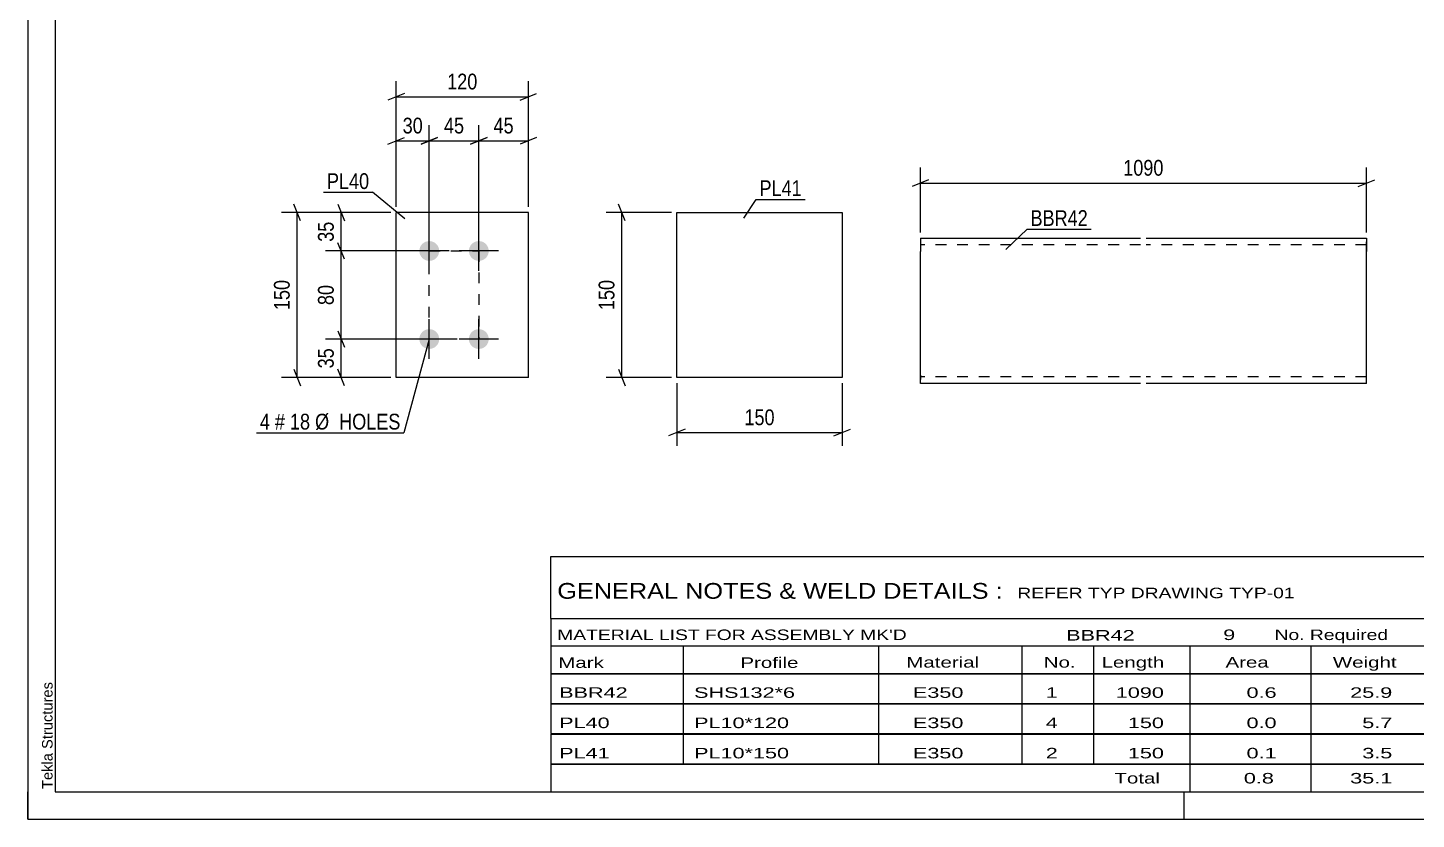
# Model space of a CAD drawing. Header units: millimetres. Extents: x 0 to 420, y 0 to 297.
# Drawn here: x 0 to 252.1, y 0 to 143.8 of the extents above; entities that cross this region are included whole.
import ezdxf

# ---------------------------------------------------------------- set-up
doc = ezdxf.new("R2010")
doc.units = ezdxf.units.MM
doc.linetypes.add('DXK_LINE_DOT2', pattern=[3.9198, 1.9599, -1.9599])
doc.styles.add('Arial', font='ARIAL.TTF', dxfattribs={"height": 0.2})
doc.styles.add('Arial Narrow', font='ARIALN.TTF', dxfattribs={"height": 0.2})

# ---------------------------------------------------------------- blocks, each defined once
blk = doc.blocks.new('Unknown-581592588-1127')
at = {"color": 5, "linetype": 'Continuous'}
for p, q in [((0, 297), (0, 0)), ((5, 292), (5, 5)), ((0, 0), (0, 5)), ((5, 5), (415, 5)), ((210, 0), (210, 5)), ((0, 0), (420, 0))]:
    blk.add_line(p, q, dxfattribs=at)
at = {"color": 174, "linetype": 'Continuous', "style": 'Arial'}
blk.add_text('Tekla Structures', height=1.9102, rotation=90, dxfattribs=at).set_placement((4.5, 5.5))
blk = doc.blocks.new('Part-581592588-2055 - 2048')
at = {"color": 2, "linetype": 'Continuous'}
for p, q in [((90.91, 110.25), (66.91, 110.25)), ((66.91, 80.25), (66.91, 110.25)), ((90.91, 80.25), (90.91, 110.25)), ((90.91, 80.25), (66.91, 80.25))]:
    blk.add_line(p, q, dxfattribs=at)
blk = doc.blocks.new('Bolt-581592588-2116 - 2048')
at = {"linetype": 'Continuous'}
for points in [[(72.91, 101.45, -1), (72.91, 105.05, -1)], [(81.91, 101.45, -1), (81.91, 105.05, -1)], [(72.91, 85.45, -1), (72.91, 89.05, -1)], [(81.91, 85.45, -1), (81.91, 89.05, -1)]]:
    blk.add_hatch(color=1, dxfattribs=at).paths.add_polyline_path(points)
at = {"color": 1, "linetype": 'Continuous'}
for p, q in [((72.91, 99.65), (72.91, 106.85)), ((81.91, 99.65), (81.91, 106.85)), ((76.51, 103.25), (69.31, 103.25)), ((85.51, 103.25), (78.31, 103.25)), ((72.91, 83.65), (72.91, 90.85)), ((81.91, 83.65), (81.91, 90.85)), ((76.51, 87.25), (69.31, 87.25)), ((85.51, 87.25), (78.31, 87.25))]:
    blk.add_line(p, q, dxfattribs=at)
blk = doc.blocks.new('Part-581592588-2263 - 2257')
at = {"color": 2, "linetype": 'Continuous'}
for p, q in [((117.88, 110.25), (147.88, 110.25)), ((117.88, 80.25), (117.88, 110.25)), ((147.88, 110.25), (147.88, 80.25)), ((147.88, 80.25), (117.88, 80.25))]:
    blk.add_line(p, q, dxfattribs=at)
blk = doc.blocks.new('Part-581592588-2286 - 2280')
at = {"color": 2, "linetype": 'Continuous'}
for p, q in [((162.09, 105.58), (162.09, 103.18)), ((162.09, 105.58), (202.09, 105.58)), ((203.09, 105.58), (243.09, 105.58)), ((243.09, 105.58), (243.09, 105.4)), ((243.09, 105.4), (243.09, 103.18)), ((162.09, 80.67), (162.09, 103.18)), ((243.09, 79.18), (243.09, 103.18)), ((162.09, 79.37), (162.09, 80.67)), ((162.09, 79.18), (162.09, 79.37)), ((202.09, 79.18), (162.09, 79.18)), ((243.09, 79.18), (203.09, 79.18))]:
    blk.add_line(p, q, dxfattribs=at)
at = {"color": 7, "linetype": 'DXK_LINE_DOT2'}
for p, q in [((202.09, 104.38), (162.09, 104.38)), ((243.09, 104.38), (203.09, 104.38)), ((243.09, 103.18), (243.09, 104.88)), ((162.09, 80.67), (162.09, 79.89)), ((162.09, 80.38), (162.09, 80.48)), ((202.09, 80.38), (162.09, 80.38)), ((243.09, 80.38), (203.09, 80.38)), ((243.09, 80.38), (243.09, 80.48))]:
    blk.add_line(p, q, dxfattribs=at)
blk = doc.blocks.new('Rectangle-581592588-2242 - 2048')
at = {"color": 1, "linetype": 'DXK_LINE_DOT2'}
blk.add_lwpolyline([(72.91, 103.25), (81.91, 103.25), (81.91, 87.25), (72.91, 87.25), (72.91, 103.25)], close=True, dxfattribs=at)
blk = doc.blocks.new('StraightDimension-581592588-2149 - 2048')
at = {"color": 7, "linetype": 'Continuous'}
for p, q in [((56.31, 88.75), (57.51, 85.75)), ((71.91, 87.25), (54.06, 87.25)), ((56.91, 80.25), (56.91, 87.25)), ((57.51, 78.75), (56.31, 81.75)), ((65.91, 80.25), (54.06, 80.25))]:
    blk.add_line(p, q, dxfattribs=at)
at = {"color": 0}
blk.add_wipeout([(56.16, 86.18), (51.96, 86.18), (51.96, 81.32), (56.16, 81.32)], dxfattribs=at)
at = {"color": 3, "style": 'Arial Narrow'}
blk.add_text('35', height=2.863, rotation=90.0002, dxfattribs=at).set_placement((55.56, 81.92))
blk = doc.blocks.new('StraightDimension-581592588-2183 - 2048')
at = {"color": 7, "linetype": 'Continuous'}
for p, q in [((81.91, 104.25), (81.91, 126.1)), ((90.91, 111.25), (90.91, 126.1)), ((80.41, 122.65), (83.41, 123.85)), ((92.41, 123.85), (89.41, 122.65)), ((81.91, 123.25), (90.91, 123.25))]:
    blk.add_line(p, q, dxfattribs=at)
at = {"color": 0}
blk.add_wipeout([(88.83, 124), (88.83, 128.2), (83.98, 128.2), (83.98, 124)], dxfattribs=at)
at = {"color": 3, "style": 'Arial Narrow'}
blk.add_text('45', height=2.863, dxfattribs=at).set_placement((84.58, 124.6))
blk = doc.blocks.new('StraightDimension-581592588-2136 - 2048')
at = {"color": 7, "linetype": 'Continuous'}
for p, q in [((57.51, 101.75), (56.31, 104.75)), ((71.91, 103.25), (54.06, 103.25)), ((56.91, 87.25), (56.91, 103.25)), ((56.31, 88.75), (57.51, 85.75)), ((71.91, 87.25), (54.06, 87.25))]:
    blk.add_line(p, q, dxfattribs=at)
at = {"color": 0}
blk.add_wipeout([(56.16, 97.68), (51.96, 97.68), (51.96, 92.82), (56.16, 92.82)], dxfattribs=at)
at = {"color": 3, "style": 'Arial Narrow'}
blk.add_text('80', height=2.863, rotation=90.0002, dxfattribs=at).set_placement((55.56, 93.42))
blk = doc.blocks.new('StraightDimension-581592588-2120 - 2048')
at = {"color": 7, "linetype": 'Continuous'}
for p, q in [((56.31, 111.75), (57.51, 108.75)), ((65.91, 110.25), (54.06, 110.25)), ((56.91, 103.25), (56.91, 110.25)), ((57.51, 101.75), (56.31, 104.75)), ((71.91, 103.25), (54.06, 103.25))]:
    blk.add_line(p, q, dxfattribs=at)
at = {"color": 0}
blk.add_wipeout([(56.16, 109.18), (51.96, 109.18), (51.96, 104.32), (56.16, 104.32)], dxfattribs=at)
at = {"color": 3, "style": 'Arial Narrow'}
blk.add_text('35', height=2.863, rotation=90.0002, dxfattribs=at).set_placement((55.56, 104.92))
blk = doc.blocks.new('StraightDimension-581592588-2166 - 2048')
at = {"color": 7, "linetype": 'Continuous'}
for p, q in [((49.51, 108.75), (48.31, 111.75)), ((65.91, 110.25), (46.06, 110.25)), ((48.91, 80.25), (48.91, 110.25)), ((48.31, 81.75), (49.51, 78.75)), ((65.91, 80.25), (46.06, 80.25))]:
    blk.add_line(p, q, dxfattribs=at)
at = {"color": 0}
blk.add_wipeout([(48.16, 98.59), (43.96, 98.59), (43.96, 91.91), (48.16, 91.91)], dxfattribs=at)
at = {"color": 3, "style": 'Arial Narrow'}
blk.add_text('150', height=2.863, rotation=90.0002, dxfattribs=at).set_placement((47.56, 92.51))
blk = doc.blocks.new('StraightDimension-581592588-2199 - 2048')
at = {"color": 7, "linetype": 'Continuous'}
for p, q in [((72.91, 104.25), (72.91, 126.1)), ((81.91, 104.25), (81.91, 126.1)), ((71.41, 122.65), (74.41, 123.85)), ((83.41, 123.85), (80.41, 122.65)), ((72.91, 123.25), (81.91, 123.25))]:
    blk.add_line(p, q, dxfattribs=at)
at = {"color": 0}
blk.add_wipeout([(79.83, 124), (79.83, 128.2), (74.98, 128.2), (74.98, 124)], dxfattribs=at)
at = {"color": 3, "style": 'Arial Narrow'}
blk.add_text('45', height=2.863, dxfattribs=at).set_placement((75.58, 124.6))
blk = doc.blocks.new('StraightDimension-581592588-2209 - 2048')
at = {"color": 7, "linetype": 'Continuous'}
for p, q in [((66.91, 111.25), (66.91, 126.1)), ((72.91, 104.25), (72.91, 126.1)), ((65.41, 122.65), (68.41, 123.85)), ((74.41, 123.85), (71.41, 122.65)), ((66.91, 123.25), (72.91, 123.25))]:
    blk.add_line(p, q, dxfattribs=at)
at = {"color": 0}
blk.add_wipeout([(72.33, 124), (72.33, 128.2), (67.48, 128.2), (67.48, 124)], dxfattribs=at)
at = {"color": 3, "style": 'Arial Narrow'}
blk.add_text('30', height=2.863, dxfattribs=at).set_placement((68.08, 124.6))
blk = doc.blocks.new('StraightDimension-581592588-2223 - 2048')
at = {"color": 7, "linetype": 'Continuous'}
for p, q in [((66.91, 111.25), (66.91, 134.1)), ((90.91, 111.25), (90.91, 134.1)), ((68.41, 131.85), (65.41, 130.65)), ((66.91, 131.25), (90.91, 131.25)), ((89.41, 130.65), (92.41, 131.85))]:
    blk.add_line(p, q, dxfattribs=at)
at = {"color": 0}
blk.add_wipeout([(82.25, 132), (82.25, 136.2), (75.56, 136.2), (75.56, 132)], dxfattribs=at)
at = {"color": 3, "style": 'Arial Narrow'}
blk.add_text('120', height=2.863, dxfattribs=at).set_placement((76.16, 132.6))
blk = doc.blocks.new('StraightDimension-581592588-2265 - 2257')
at = {"color": 7, "linetype": 'Continuous'}
for p, q in [((117.88, 79.25), (117.88, 67.85)), ((147.88, 79.25), (147.88, 67.85)), ((119.38, 70.85), (116.38, 69.65)), ((146.38, 69.65), (149.38, 70.85)), ((117.88, 70.25), (147.88, 70.25))]:
    blk.add_line(p, q, dxfattribs=at)
at = {"color": 0}
blk.add_wipeout([(136.22, 71), (136.22, 75.2), (129.54, 75.2), (129.54, 71)], dxfattribs=at)
at = {"color": 3, "style": 'Arial Narrow'}
blk.add_text('150', height=2.863, dxfattribs=at).set_placement((130.14, 71.6))
blk = doc.blocks.new('StraightDimension-581592588-2270 - 2257')
at = {"color": 7, "linetype": 'Continuous'}
for p, q in [((108.48, 108.75), (107.28, 111.75)), ((116.88, 110.25), (105.03, 110.25)), ((107.88, 80.25), (107.88, 110.25)), ((107.28, 81.75), (108.48, 78.75)), ((116.88, 80.25), (105.03, 80.25))]:
    blk.add_line(p, q, dxfattribs=at)
at = {"color": 0}
blk.add_wipeout([(107.13, 98.59), (102.93, 98.59), (102.93, 91.91), (107.13, 91.91)], dxfattribs=at)
at = {"color": 3, "style": 'Arial Narrow'}
blk.add_text('150', height=2.863, rotation=90.0002, dxfattribs=at).set_placement((106.53, 92.51))
blk = doc.blocks.new('StraightDimension-581592588-2291 - 2280')
at = {"color": 7, "linetype": 'Continuous'}
for p, q in [((163.59, 116.18), (160.59, 114.98)), ((162.09, 106.58), (162.09, 118.43)), ((241.59, 114.98), (244.59, 116.18)), ((243.09, 106.58), (243.09, 118.43)), ((162.09, 115.58), (243.09, 115.58))]:
    blk.add_line(p, q, dxfattribs=at)
at = {"color": 0}
blk.add_wipeout([(206.84, 116.33), (206.84, 120.53), (198.33, 120.53), (198.33, 116.33)], dxfattribs=at)
at = {"color": 3, "style": 'Arial Narrow'}
blk.add_text('1090', height=2.863, dxfattribs=at).set_placement((198.93, 116.93))
blk = doc.blocks.new('Unknown-581592588-2906')
at = {"color": 7, "linetype": 'Continuous'}
for p, q in [((95, 47.75), (255, 47.75)), ((95, 36.5), (95, 47.75)), ((255, 47.75), (255, 36.5)), ((95, 36.5), (255, 36.5)), ((95, 36.5), (95, 31.5)), ((255, 36.5), (255, 31.5)), ((95, 31.5), (255, 31.5)), ((95, 31.5), (95, 26.5)), ((119, 31.5), (119, 26.5)), ((154.5, 31.5), (154.5, 26.5)), ((180.5, 31.5), (180.5, 26.5)), ((193.5, 31.5), (193.5, 26.5)), ((211, 31.5), (211, 26.5)), ((233, 31.5), (233, 26.5)), ((255, 31.5), (255, 26.5)), ((95, 26.5), (255, 26.5)), ((95, 26.45), (95, 21.05)), ((95, 26.45), (255, 26.45)), ((119, 26.5), (119, 21)), ((154.5, 26.5), (154.5, 21)), ((180.5, 26.5), (180.5, 21)), ((193.5, 26.5), (193.5, 21)), ((211, 26.5), (211, 21)), ((233, 26.5), (233, 21)), ((255, 26.45), (255, 21.05)), ((95, 21.05), (255, 21.05)), ((95, 20.95), (95, 15.55)), ((95, 20.95), (255, 20.95)), ((119, 21), (119, 15.5)), ((154.5, 21), (154.5, 15.5)), ((180.5, 21), (180.5, 15.5)), ((193.5, 21), (193.5, 15.5)), ((211, 21), (211, 15.5)), ((233, 21), (233, 15.5)), ((255, 20.95), (255, 15.55)), ((95, 15.55), (255, 15.55)), ((95, 15.45), (95, 10.05)), ((95, 15.45), (255, 15.45)), ((119, 15.5), (119, 10)), ((154.5, 15.5), (154.5, 10)), ((180.5, 15.5), (180.5, 10)), ((193.5, 15.5), (193.5, 10)), ((211, 15.5), (211, 10)), ((233, 15.5), (233, 10)), ((255, 15.45), (255, 10.05)), ((95, 10.05), (255, 10.05)), ((95, 10), (255, 10)), ((95, 10), (95, 5)), ((211, 10), (211, 5)), ((233, 10), (233, 5)), ((255, 10), (255, 5)), ((95, 5), (255, 5))]:
    blk.add_line(p, q, dxfattribs=at)
at = {"color": 7, "style": 'Arial Narrow'}
for s, height, width, p in [('GENERAL NOTES & WELD DETAILS :', 2.8633, 1.4, (96.15, 40.06)), ('REFER TYP DRAWING TYP-01', 1.9089, 1.6, (179.7, 40.16)), ("MATERIAL LIST FOR ASSEMBLY MK'D", 1.9089, 1.6, (96.15, 32.56)), ('BBR42', 1.909, 1.794707, (188.57, 32.47)), ('9', 1.91, 1.794707, (217.08, 32.56)), ('No. Required', 1.9089, 1.6, (226.41, 32.56)), ('Mark', 1.909, 1.7, (96.34, 27.5)), ('Profile', 1.909, 1.7, (129.41, 27.5)), ('Material', 1.909, 1.7, (159.54, 27.56)), ('No.', 1.909, 1.7, (184.5, 27.56)), ('Length', 1.909, 1.7, (195, 27.56)), ('Area', 1.909, 1.7, (217.5, 27.56)), ('Weight', 1.909, 1.7, (237, 27.56))]:
    blk.add_text(s, height=height, dxfattribs=dict(at, width=width)).set_placement(p)
at = {"color": 7, "linetype": 'Continuous', "style": 'Arial Narrow'}
for s, height, width, p in [('BBR42', 1.909, 1.794707, (96.5, 22.06)), ('SHS132*6', 1.909, 1.794707, (121, 22.06)), ('E350', 1.909, 1.794707, (160.74, 22.06)), ('1', 1.91, 1.794707, (184.86, 22.06)), ('1090', 1.909, 1.794707, (197.58, 22.06)), ('0.6', 1.909, 1.794707, (221.32, 22.06)), ('25.9', 1.909, 1.794707, (240.14, 22.06)), ('PL40', 1.909, 1.794707, (96.5, 16.56)), ('PL10*120', 1.909, 1.794707, (121, 16.56)), ('E350', 1.909, 1.794707, (160.74, 16.56)), ('4', 1.91, 1.794707, (184.86, 16.56)), ('150', 1.909, 1.794707, (199.77, 16.56)), ('0.0', 1.909, 1.794707, (221.32, 16.56)), ('5.7', 1.909, 1.794707, (242.33, 16.56)), ('PL41', 1.909, 1.794707, (96.5, 11.06)), ('PL10*150', 1.909, 1.794707, (121, 11.06)), ('E350', 1.909, 1.794707, (160.74, 11.06)), ('2', 1.91, 1.794707, (184.86, 11.06)), ('150', 1.909, 1.794707, (199.77, 11.06)), ('0.1', 1.909, 1.794707, (221.32, 11.06)), ('3.5', 1.909, 1.794707, (242.33, 11.06)), ('Total', 1.909, 1.7, (197.33, 6.5)), ('0.8', 1.909, 1.794707, (220.83, 6.5)), ('35.1', 1.909, 1.794707, (240.14, 6.5))]:
    blk.add_text(s, height=height, dxfattribs=dict(at, width=width)).set_placement(p)
blk = doc.blocks.new('Mark-581592588-2051 - 2048')
at = {"color": 0}
blk.add_wipeout([(62, 114.51), (62, 117.51), (54.33, 117.51), (54.33, 114.51)], dxfattribs=at)
blk.add_wipeout([(62, 114.51), (62, 117.51), (54.33, 117.51), (54.33, 114.51)], dxfattribs=at)
at = {"color": 30, "linetype": 'Continuous'}
for p in [(53.73, 113.91), (68.49, 109.06)]:
    blk.add_line(p, (62.6, 113.91), dxfattribs=at)
at = {"color": 3, "style": 'Arial Narrow'}
blk.add_text('PL40', height=2.863, dxfattribs=at).set_placement((54.33, 114.51))
blk = doc.blocks.new('Mark-581592588-2112 - 2048')
at = {"color": 0}
blk.add_wipeout([(43.98, 70.81), (43.98, 73.81), (42.15, 73.81), (42.15, 70.81)], dxfattribs=at)
blk.add_wipeout([(43.98, 70.81), (43.98, 73.81), (42.15, 73.81), (42.15, 70.81)], dxfattribs=at)
blk.add_wipeout([(46.71, 70.81), (46.71, 73.81), (44.88, 73.81), (44.88, 70.81)], dxfattribs=at)
blk.add_wipeout([(46.71, 70.81), (46.71, 73.81), (44.88, 73.81), (44.88, 70.81)], dxfattribs=at)
at = {"color": 3, "style": 'Arial Narrow'}
blk.add_text('4', height=2.86, dxfattribs=at).set_placement((42.15, 70.81))
at = {"color": 0}
blk.add_wipeout([(51.27, 70.81), (51.27, 73.81), (47.61, 73.81), (47.61, 70.81)], dxfattribs=at)
blk.add_wipeout([(51.27, 70.81), (51.27, 73.81), (47.61, 73.81), (47.61, 70.81)], dxfattribs=at)
at = {"color": 3, "style": 'Arial Narrow'}
blk.add_text('#', height=2.86, dxfattribs=at).set_placement((44.88, 70.81))
at = {"color": 0}
blk.add_wipeout([(67.69, 70.81), (67.69, 73.81), (52.17, 73.81), (52.17, 70.81)], dxfattribs=at)
blk.add_wipeout([(67.69, 70.81), (67.69, 73.81), (52.17, 73.81), (52.17, 70.81)], dxfattribs=at)
at = {"color": 7, "linetype": 'Continuous'}
for p in [(72.91, 87.25), (41.55, 70.21)]:
    blk.add_line(p, (68.29, 70.21), dxfattribs=at)
at = {"color": 3, "style": 'Arial Narrow'}
for s, p in [('18', (47.61, 70.81)), ('Ø  HOLES', (52.17, 70.81))]:
    blk.add_text(s, height=2.863, dxfattribs=at).set_placement(p)
blk = doc.blocks.new('Mark-581592588-2259 - 2257')
at = {"color": 0}
blk.add_wipeout([(140.55, 113.23), (140.55, 116.23), (132.88, 116.23), (132.88, 113.23)], dxfattribs=at)
blk.add_wipeout([(140.55, 113.23), (140.55, 116.23), (132.88, 116.23), (132.88, 113.23)], dxfattribs=at)
at = {"color": 30, "linetype": 'Continuous'}
for p, q in [((130.04, 109.19), (132.28, 112.63)), ((132.28, 112.63), (141.15, 112.63))]:
    blk.add_line(p, q, dxfattribs=at)
at = {"color": 3, "style": 'Arial Narrow'}
blk.add_text('PL41', height=2.863, dxfattribs=at).set_placement((132.88, 113.23))
blk = doc.blocks.new('Mark-581592588-2282 - 2280')
at = {"color": 0}
blk.add_wipeout([(192.51, 107.8), (192.51, 110.8), (182.09, 110.8), (182.09, 107.8)], dxfattribs=at)
blk.add_wipeout([(192.51, 107.8), (192.51, 110.8), (182.09, 110.8), (182.09, 107.8)], dxfattribs=at)
at = {"color": 30, "linetype": 'Continuous'}
for p, q in [((177.6, 103.5), (181.49, 107.2)), ((181.49, 107.2), (193.11, 107.2))]:
    blk.add_line(p, q, dxfattribs=at)
at = {"color": 3, "style": 'Arial Narrow'}
blk.add_text('BBR42', height=2.863, dxfattribs=at).set_placement((182.09, 107.8))

msp = doc.modelspace()

# ---------------------------------------------------------------- block references
for name in ['Unknown-581592588-1127', 'Part-581592588-2055 - 2048', 'Part-581592588-2263 - 2257', 'Bolt-581592588-2116 - 2048', 'Part-581592588-2286 - 2280', 'Rectangle-581592588-2242 - 2048', 'Unknown-581592588-2906']:
    msp.add_blockref(name, (0, 0))

# ---------------------------------------------------------------- next in the draw order: block references
for name in ['StraightDimension-581592588-2183 - 2048', 'StraightDimension-581592588-2291 - 2280', 'Mark-581592588-2259 - 2257', 'StraightDimension-581592588-2149 - 2048', 'StraightDimension-581592588-2265 - 2257']:
    msp.add_blockref(name, (0, 0))

# ---------------------------------------------------------------- next in the draw order: block references
for name in ['StraightDimension-581592588-2270 - 2257', 'Mark-581592588-2282 - 2280', 'StraightDimension-581592588-2136 - 2048']:
    msp.add_blockref(name, (0, 0))

# ---------------------------------------------------------------- next in the draw order: block references
msp.add_blockref('StraightDimension-581592588-2120 - 2048', (0, 0))

# ---------------------------------------------------------------- next in the draw order: block references
for name in ['StraightDimension-581592588-2199 - 2048', 'StraightDimension-581592588-2166 - 2048']:
    msp.add_blockref(name, (0, 0))

# ---------------------------------------------------------------- next in the draw order: block references
for name in ['StraightDimension-581592588-2209 - 2048', 'Mark-581592588-2112 - 2048']:
    msp.add_blockref(name, (0, 0))

# ---------------------------------------------------------------- next in the draw order: block references
msp.add_blockref('StraightDimension-581592588-2223 - 2048', (0, 0))

# ---------------------------------------------------------------- next in the draw order: block references
msp.add_blockref('Mark-581592588-2051 - 2048', (0, 0))

doc.saveas('drawing.dxf')
